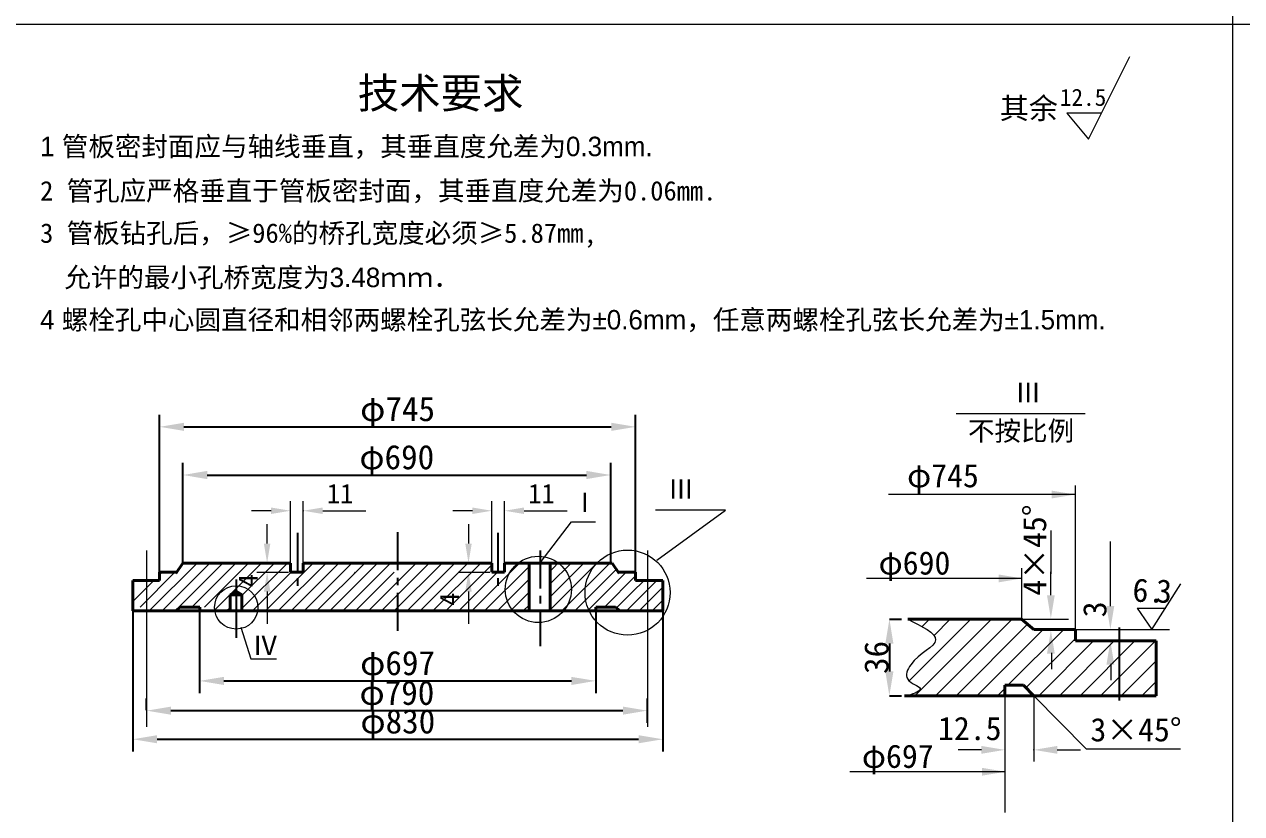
# Model space of a CAD drawing. Extents: x 1529 to 2370, y -401 to 193.
# Drawn here: x 1758 to 1958.2, y -233.9 to -104.1 of the extents above; entities that cross this region are included whole.
import ezdxf

# ---------------------------------------------------------------- set-up
doc = ezdxf.new("R2010")
doc.units = 0
doc.header["$MEASUREMENT"] = 0
doc.linetypes.add('ACAD_ISO02W100', pattern=[15, 12, -3])
doc.linetypes.add('CENTER', pattern=[2, 1.25, -0.25, 0.25, -0.25])
doc.layers.get('DEFPOINTS').update_dxf_attribs({"linetype": 'CONTINUOUS'})
doc.layers.add('FUZHU', color=1, linetype='CONTINUOUS')
doc.layers.add('LUNKUO', color=2, linetype='CONTINUOUS', lineweight=40)
doc.layers.add('XI', color=5, linetype='CONTINUOUS', lineweight=20)
doc.styles.get("Standard").update_dxf_attribs({"font": 'SIMFANG.TTF'})
doc.dimstyles.get("Standard").update_dxf_attribs({"dimtxt": 0.18, "dimasz": 0.18, "dimexe": 0.18, "dimexo": 0.0625, "dimgap": 0.09, "dimtad": 0, "dimtih": 1, "dimtoh": 1, "dimdec": 4, "dimzin": 0, "dimdsep": 46, "dimtxsty": 'Standard', "dimcen": 0.09, "dimadec": 0, "dimazin": 0, "dimtfac": 1, "dimtdec": 4, "dimtofl": 0, "dimtmove": 0, "dimatfit": 3, "dimfxl": 1, "dimtolj": 1, "dimtzin": 0, "dimarcsym": 0})

# ---------------------------------------------------------------- blocks, each defined once
blk = doc.blocks.new('*D2')
at = {"layer": 'DEFPOINTS', "color": 0}
for p in [(1900.22, -201.93), (1900.21, -214.52), (1900.26, -214.52)]:
    blk.add_point(p, dxfattribs=at)
at = {"layer": 'XI', "color": 0, "lineweight": -2}
for p, q in [((1900.28, -201.93), (1902.27, -201.94)), ((1900.27, -205.93), (1900.26, -210.52)), ((1900.27, -214.52), (1902.26, -214.52))]:
    blk.add_line(p, q, dxfattribs=at)
at = {"layer": 'XI', "color": 0}
for points in [[(1899.6, -205.93), (1900.93, -205.93), (1900.27, -201.93)], [(1899.6, -210.52), (1900.93, -210.52), (1900.26, -214.52)]]:
    blk.add_solid(points, dxfattribs=at)
at = {"layer": 'XI', "color": 0, "insert": (1898.16, -208.22), "char_height": 4, "attachment_point": 5, "rotation": 89.9679}
blk.add_mtext('\\A1;36', dxfattribs=at)
blk = doc.blocks.new('*D119')
at = {"layer": 'DEFPOINTS', "color": 0}
for p in [(1858.52, -170.3), (1780.23, -194.23), (1858.52, -194.23)]:
    blk.add_point(p, dxfattribs=at)
at = {"layer": 'XI', "color": 0, "lineweight": -2}
for p, q in [((1780.23, -194.16), (1780.23, -168.3)), ((1858.52, -194.16), (1858.52, -168.3)), ((1784.23, -170.3), (1854.52, -170.3))]:
    blk.add_line(p, q, dxfattribs=at)
at = {"layer": 'XI', "color": 0}
for points in [[(1784.23, -169.63), (1784.23, -170.97), (1780.23, -170.3)], [(1854.52, -169.63), (1854.52, -170.97), (1858.52, -170.3)]]:
    blk.add_solid(points, dxfattribs=at)
at = {"layer": 'XI', "color": 0, "insert": (1819.37, -167.9), "char_height": 4, "attachment_point": 5}
blk.add_mtext('\\A1;φ745', dxfattribs=at)
blk = doc.blocks.new('*D118')
at = {"layer": 'DEFPOINTS', "color": 0}
for p in [(1786.79, -200.56), (1851.96, -200.56), (1851.96, -212.08)]:
    blk.add_point(p, dxfattribs=at)
at = {"layer": 'XI', "color": 0, "lineweight": -2}
for p, q in [((1786.79, -200.62), (1786.79, -214.08)), ((1851.96, -200.62), (1851.96, -214.08)), ((1790.79, -212.08), (1847.96, -212.08))]:
    blk.add_line(p, q, dxfattribs=at)
at = {"layer": 'XI', "color": 0}
for points in [[(1790.79, -211.42), (1790.79, -212.75), (1786.79, -212.08)], [(1847.96, -211.42), (1847.96, -212.75), (1851.96, -212.08)]]:
    blk.add_solid(points, dxfattribs=at)
at = {"layer": 'XI', "color": 0, "insert": (1819.37, -209.68), "char_height": 4, "attachment_point": 5}
blk.add_mtext('\\A1;φ697', dxfattribs=at)
blk = doc.blocks.new('*D117')
at = {"layer": 'DEFPOINTS', "color": 0}
for p in [(1860.43, -214.9), (1778.09, -216.97), (1860.43, -216.97)]:
    blk.add_point(p, dxfattribs=at)
at = {"layer": 'XI', "color": 0, "lineweight": -2}
for p, q in [((1778.09, -216.91), (1778.09, -214.97)), ((1860.43, -214.97), (1860.43, -218.97)), ((1782.09, -216.97), (1856.43, -216.97))]:
    blk.add_line(p, q, dxfattribs=at)
at = {"layer": 'XI', "color": 0}
for points in [[(1782.09, -216.31), (1782.09, -217.64), (1778.09, -216.97)], [(1856.43, -216.31), (1856.43, -217.64), (1860.43, -216.97)]]:
    blk.add_solid(points, dxfattribs=at)
at = {"layer": 'XI', "color": 0, "insert": (1819.26, -214.57), "char_height": 4, "attachment_point": 5}
blk.add_mtext('\\A1;φ790', dxfattribs=at)
blk = doc.blocks.new('*D116')
at = {"layer": 'DEFPOINTS', "color": 0}
for p in [(1775.81, -200.57), (1863.01, -200.57), (1863.01, -221.68)]:
    blk.add_point(p, dxfattribs=at)
at = {"layer": 'XI', "color": 0, "lineweight": -2}
for p, q in [((1775.81, -200.63), (1775.81, -223.68)), ((1863.01, -200.63), (1863.01, -223.68)), ((1779.81, -221.68), (1859.01, -221.68))]:
    blk.add_line(p, q, dxfattribs=at)
at = {"layer": 'XI', "color": 0}
for points in [[(1779.81, -221.01), (1779.81, -222.34), (1775.81, -221.68)], [(1859.01, -221.01), (1859.01, -222.34), (1863.01, -221.68)]]:
    blk.add_solid(points, dxfattribs=at)
at = {"layer": 'XI', "color": 0, "insert": (1819.41, -219.27), "char_height": 4, "attachment_point": 5}
blk.add_mtext('\\A1;φ830', dxfattribs=at)
blk = doc.blocks.new('*D115')
at = {"layer": 'DEFPOINTS', "color": 0}
for p in [(1854.43, -178.22), (1784.05, -192.71), (1854.43, -192.59)]:
    blk.add_point(p, dxfattribs=at)
at = {"layer": 'XI', "color": 0, "lineweight": -2}
for p, q in [((1784.05, -192.64), (1784.05, -176.22)), ((1854.43, -192.53), (1854.43, -176.22)), ((1788.05, -178.22), (1850.43, -178.22))]:
    blk.add_line(p, q, dxfattribs=at)
at = {"layer": 'XI', "color": 0}
for points in [[(1788.05, -177.55), (1788.05, -178.89), (1784.05, -178.22)], [(1850.43, -177.55), (1850.43, -178.89), (1854.43, -178.22)]]:
    blk.add_solid(points, dxfattribs=at)
at = {"layer": 'XI', "color": 0, "insert": (1819.24, -175.82), "char_height": 4, "attachment_point": 5}
blk.add_mtext('\\A1;φ690', dxfattribs=at)

msp = doc.modelspace()

# ---------------------------------------------------------------- linework, layer by layer
at = {"layer": 'FUZHU', "linetype": 'CENTER', "ltscale": 5}
for p, q in [((1802.88968, -187.70824), (1802.88968, -197.09752)), ((1819.37191, -187.61178), (1819.37191, -203.91939)), ((1835.85413, -187.70824), (1835.85413, -197.09752)), ((1842.79406, -190.61826), (1842.79406, -206.3772))]:
    msp.add_line(p, q, dxfattribs=at)
at = {"layer": 'FUZHU', "linetype": 'ACAD_ISO02W100'}
for p, q in [((1792.8322, -195.38624), (1792.8322, -205.01403)), ((1938.06241, -203.28004), (1938.06241, -216.87924))]:
    msp.add_line(p, q, dxfattribs=at)
at = {"layer": 'LUNKUO', "color": 4}
for p, q in [((1780.22733, -194.22572), (1780.22733, -195.55479)), ((1780.22733, -194.22572), (1783.05013, -194.22572)), ((1782.9125, -194.43418), (1784.05297, -192.70679)), ((1784.05297, -192.70679), (1801.75741, -192.70679)), ((1801.75741, -194.22572), (1801.75741, -192.70679)), ((1803.84828, -194.22572), (1801.75741, -194.22572)), ((1803.84828, -192.70679), (1803.84828, -194.22572)), ((1803.84828, -192.70679), (1819.37191, -192.70679)), ((1834.87938, -192.70679), (1819.37191, -192.70679)), ((1834.87938, -194.22572), (1834.87938, -192.70679)), ((1836.97024, -194.22572), (1834.87938, -194.22572)), ((1836.97024, -192.70679), (1836.97024, -194.22572)), ((1854.69084, -192.70679), (1836.97024, -192.70679)), ((1841.00037, -192.72653), (1841.00037, -200.57026)), ((1844.46699, -200.57026), (1844.46699, -192.72653)), ((1855.83132, -194.43418), (1854.69084, -192.70679)), ((1858.51648, -194.22572), (1855.69369, -194.22572)), ((1858.51648, -194.22572), (1858.51648, -195.55479)), ((1775.81312, -195.55479), (1775.81312, -200.56707)), ((1775.81312, -195.55479), (1780.22733, -195.55479)), ((1863.00955, -195.55479), (1858.51648, -195.55479)), ((1863.00955, -200.56707), (1863.00955, -195.55479)), ((1791.82446, -197.94905), (1792.79031, -197.33137)), ((1791.82446, -200.5228), (1791.82446, -197.94905)), ((1791.82446, -197.94905), (1792.82896, -197.94905)), ((1793.77714, -197.91495), (1792.79031, -197.33137)), ((1793.74004, -197.93418), (1792.82896, -197.94905)), ((1793.76923, -200.53955), (1793.76923, -197.91914)), ((1783.58768, -199.94342), (1782.81738, -200.55909)), ((1786.82295, -199.94342), (1783.58768, -199.94342)), ((1786.82295, -200.55909), (1786.82295, -199.94342)), ((1851.95863, -200.55909), (1851.95863, -199.94342)), ((1851.95863, -199.94342), (1855.19391, -199.94342)), ((1855.19391, -199.94342), (1855.96421, -200.55909)), ((1775.81312, -200.56707), (1863.04719, -200.56707)), ((1903.27388, -201.93388), (1922.00267, -201.93388)), ((1922.00267, -201.93388), (1924.04582, -203.63458)), ((1924.04582, -203.63458), (1930.85629, -203.63458)), ((1930.85629, -203.63458), (1930.85629, -205.50535)), ((1930.85629, -205.50535), (1944.1367, -205.50535)), ((1944.1367, -205.50535), (1944.1367, -214.51908)), ((1919.25377, -214.43602), (1919.25377, -212.80484)), ((1919.25377, -212.80484), (1922.30143, -212.80484)), ((1922.30143, -212.80484), (1924.04295, -214.54477)), ((1944.1367, -214.51908), (1902.7631, -214.51908))]:
    msp.add_line(p, q, dxfattribs=at)
at = {"layer": 'LUNKUO'}
msp.add_line((1862.93069, -195.55479), (1858.51648, -195.55479), dxfattribs=at)
at = {"layer": 'LUNKUO', "color": 3}
for p, q in [((1791.82446, -197.94905), (1792.79031, -197.94905)), ((1792.79031, -197.94905), (1792.82896, -197.94905))]:
    msp.add_line(p, q, dxfattribs=at)
at = {"layer": 'XI'}
for p, q in [((1956.7813, -391.1109), (1956.7813, 182.8891)), ((2359.7813, -104.1109), (1553.7813, -104.1109)), ((1933.01618, -122.99128), (1939.81731, -109.40133)), ((1911.24271, -168.09718), (1932.47149, -168.09718)), ((1930.85629, -203.63458), (1930.85629, -179.96193)), ((1930.78873, -181.43573), (1900.09476, -181.43573)), ((1873.29906, -183.99814), (1861.7921, -183.99814)), ((1862.00921, -192.24088), (1873.29906, -183.99814)), ((1842.79406, -192.64931), (1847.9734, -185.94034)), ((1847.9734, -185.94034), (1851.92669, -185.94034)), ((1926.86117, -194.47791), (1926.86117, -187.36385)), ((1936.64295, -196.27439), (1936.64295, -189.16032)), ((1778.08993, -190.64236), (1778.08993, -219.60673)), ((1860.47303, -190.64236), (1860.47303, -219.60673)), ((1796.22982, -194.22572), (1801.44486, -194.22572)), ((1829.35146, -194.22572), (1834.5665, -194.22572)), ((1836.97024, -193.03099), (1837.29444, -192.70679)), ((1922.00267, -193.54953), (1922.00267, -201.93388)), ((1922.00299, -195.23574), (1896.50649, -195.23574)), ((1943.44353, -203.60088), (1948.23271, -196.09744)), ((1791.2504, -200.56707), (1791.82446, -199.993)), ((1941.04895, -200.12102), (1943.44353, -203.60088)), ((1941.04895, -200.12102), (1945.72928, -200.12102)), ((1844.28341, -200.56707), (1844.35864, -200.49183)), ((1903.41465, -202.00253), (1903.4833, -201.93388)), ((1922.00267, -201.93388), (1929.72571, -201.93388)), ((1793.55678, -203.25136), (1795.24748, -208.44065)), ((1926.93309, -207.48443), (1926.93309, -210.14322)), ((1795.24748, -208.44065), (1799.47421, -208.44065)), ((1936.71487, -209.28091), (1936.71487, -211.9397)), ((1918.051, -214.51908), (1919.25377, -213.31631)), ((1924.04295, -214.54477), (1932.66005, -223.25062)), ((1932.66005, -223.25062), (1948.13772, -223.25062)), ((1919.25377, -225.33956), (1919.25377, -233.72391)), ((1919.25409, -227.02577), (1893.75759, -227.02577))]:
    msp.add_line(p, q, dxfattribs=at)
at = {"layer": 'XI', "linetype": 'Continuous'}
for p, q in [((1929.43575, -118.69865), (1933.01618, -122.99128)), ((1935.16444, -118.69865), (1929.43575, -118.69865))]:
    msp.add_line(p, q, dxfattribs=at)
at = {"layer": 'XI', "color": 5, "linetype": 'ByBlock'}
for p, q in [((1798.55741, -184.09796), (1795.35741, -184.09796)), ((1801.75741, -192.65679), (1801.75741, -182.49796)), ((1803.84828, -192.65679), (1803.84828, -182.49796)), ((1807.04828, -184.09796), (1814.15939, -184.09796)), ((1831.67938, -184.09796), (1828.47938, -184.09796)), ((1834.87938, -192.65679), (1834.87938, -182.49796)), ((1836.97024, -192.65679), (1836.97024, -182.49796)), ((1840.17024, -184.09796), (1847.28135, -184.09796)), ((1797.9076, -189.49227), (1797.9076, -186.29227)), ((1831.08221, -189.49227), (1831.08221, -186.29227)), ((1926.83258, -197.98139), (1926.83258, -194.14139)), ((1936.61436, -199.77787), (1936.61436, -195.93787)), ((1797.9076, -197.40385), (1797.9076, -202.7194)), ((1831.02957, -197.40385), (1831.02957, -202.7194)), ((1919.25377, -214.49602), (1919.25377, -225.33956)), ((1924.04295, -214.60477), (1924.04295, -225.33956)), ((1915.41377, -223.41956), (1911.57377, -223.41956)), ((1927.88295, -223.41956), (1931.72295, -223.41956))]:
    msp.add_line(p, q, dxfattribs=at)
at = {"layer": 'XI', "color": 5}
for p, q in [((1777.02481, -199.94342), (1782.7425, -194.22572)), ((1778.52248, -200.56707), (1786.38275, -192.70679)), ((1780.22733, -194.61957), (1780.62118, -194.22572)), ((1780.6438, -200.56707), (1788.50407, -192.70679)), ((1782.76512, -200.56707), (1790.62539, -192.70679)), ((1785.51009, -199.94342), (1792.74671, -192.70679)), ((1787.63141, -199.94342), (1794.86803, -192.70679)), ((1789.12908, -200.56707), (1796.98935, -192.70679)), ((1793.76923, -200.16956), (1801.232, -192.70679)), ((1793.76923, -198.04824), (1799.11068, -192.70679)), ((1795.49304, -200.56707), (1801.83438, -194.22572)), ((1797.61436, -200.56707), (1805.47464, -192.70679)), ((1799.73568, -200.56707), (1807.59596, -192.70679)), ((1801.857, -200.56707), (1809.71728, -192.70679)), ((1803.97832, -200.56707), (1811.8386, -192.70679)), ((1806.09964, -200.56707), (1813.95992, -192.70679)), ((1812.26792, -198.64143), (1818.20256, -192.70679)), ((1812.26792, -196.52011), (1816.08124, -192.70679)), ((1812.26792, -194.39878), (1812.44098, -194.22572)), ((1812.4636, -200.56707), (1818.80494, -194.22572)), ((1814.58492, -200.56707), (1822.4452, -192.70679)), ((1816.70624, -200.56707), (1824.56652, -192.70679)), ((1818.82756, -200.56707), (1826.68784, -192.70679)), ((1820.94888, -200.56707), (1828.80916, -192.70679)), ((1823.0702, -200.56707), (1830.93048, -192.70679)), ((1825.19152, -200.56707), (1833.0518, -192.70679)), ((1827.31284, -200.56707), (1834.87938, -193.00053)), ((1829.43416, -200.56707), (1835.77551, -194.22572)), ((1831.55548, -200.56707), (1839.41576, -192.70679)), ((1833.6768, -200.56707), (1841.00037, -193.2435)), ((1844.35864, -200.49183), (1852.14368, -192.70679)), ((1844.46699, -198.26216), (1850.02236, -192.70679)), ((1844.46699, -196.14084), (1847.90104, -192.70679)), ((1844.46699, -194.01952), (1845.18269, -193.30382)), ((1845.18269, -193.30382), (1845.64343, -192.84309)), ((1846.40473, -200.56707), (1854.265, -192.70679)), ((1848.52605, -200.56707), (1855.36509, -193.72802)), ((1850.68911, -200.52532), (1856.98871, -194.22572)), ((1775.81312, -199.03378), (1779.29211, -195.55479)), ((1835.79813, -200.56707), (1841.00037, -195.36482)), ((1853.39234, -199.94342), (1858.51648, -194.81927)), ((1857.95339, -199.625), (1862.0236, -195.55479)), ((1857.95339, -197.50368), (1859.90228, -195.55479)), ((1808.22096, -200.56707), (1812.26792, -196.52011)), ((1837.91945, -200.56707), (1841.00037, -197.48614)), ((1855.37162, -200.08545), (1857.95339, -197.50368)), ((1859.13265, -200.56707), (1863.00955, -196.69017)), ((1810.34228, -200.56707), (1812.26792, -198.64143)), ((1840.04077, -200.56707), (1841.00037, -199.60746)), ((1857.01133, -200.56707), (1857.95339, -199.625)), ((1861.25397, -200.56707), (1863.00955, -198.81149)), ((1903.52264, -212.07687), (1913.66564, -201.93388)), ((1904.47455, -214.51908), (1917.05975, -201.93388)), ((1905.6615, -203.14979), (1906.87741, -201.93388)), ((1907.60722, -204.59818), (1910.27153, -201.93388)), ((1907.86866, -214.51908), (1920.45386, -201.93388)), ((1911.26277, -214.51908), (1923.00972, -202.77214)), ((1914.65689, -214.51908), (1925.54139, -203.63458)), ((1919.76524, -212.80484), (1928.9355, -203.63458)), ((1930.85629, -203.63458), (1946.32587, -203.63458)), ((1922.73059, -213.2336), (1930.85629, -205.10791)), ((1924.83923, -214.51908), (1933.85295, -205.50535)), ((1928.23334, -214.51908), (1937.24706, -205.50535)), ((1931.62745, -214.51908), (1940.64118, -205.50535)), ((1935.02156, -214.51908), (1944.03529, -205.50535)), ((1938.41568, -214.51908), (1944.1367, -208.79805)), ((1941.80979, -214.51908), (1944.1367, -212.19216))]:
    msp.add_line(p, q, dxfattribs=at)
at = {"layer": 'XI'}
for centre, radius in [((1842.51408, -197.03709), 5.44462), ((1857.20307, -197.56712), 6.99567), ((1792.8322, -199.99297), 3.56325)]:
    msp.add_circle(centre, radius, dxfattribs=at)
msp.add_open_spline([(1903.27388, -201.93388), (1905.62086, -203.07827), (1910.33822, -205.37846), (1904.0901, -208.01045), (1902.4226, -212.09843), (1906.5249, -213.33604), (1904.45979, -214.12697), (1903.28092, -214.51908)], degree=3, knots=[0, 0, 0, 0, 7.148274184, 14.367807909, 17.41175488, 20.60287191, 23.762989471, 23.762989471, 23.762989471, 23.762989471], dxfattribs=at)
at = {"layer": 'XI', "color": 5, "linetype": 'ByBlock'}
for p in [(1803.84828, -184.09796), (1924.04295, -223.41956)]:
    msp.add_point(p, dxfattribs=at)
at = {"layer": 'XI', "color": 0, "linetype": 'ByBlock'}
for p in [(1811.29554, -192.70679), (1813.38641, -192.70679), (1919.25377, -214.43602), (1924.04295, -214.54477)]:
    msp.add_point(p, dxfattribs=at)
at = {"layer": 'XI', "color": 5, "linetype": 'ByBlock'}
for points in [[(1926.98741, -180.79153), (1926.98741, -182.07153), (1930.82741, -181.43153)], [(1798.55741, -183.56463), (1798.55741, -184.63129), (1801.75741, -184.09796)], [(1807.04828, -183.56463), (1807.04828, -184.63129), (1803.84828, -184.09796)], [(1831.67938, -183.56463), (1831.67938, -184.63129), (1834.87938, -184.09796)], [(1840.17024, -183.56463), (1840.17024, -184.63129), (1836.97024, -184.09796)], [(1797.37427, -189.49227), (1798.44094, -189.49227), (1797.9076, -192.69227)], [(1830.49623, -189.49227), (1831.5629, -189.49227), (1831.02957, -192.69227)], [(1797.37427, -197.40385), (1798.44094, -197.40385), (1797.9076, -194.20385)], [(1830.49623, -197.40385), (1831.5629, -197.40385), (1831.02957, -194.20385)], [(1918.26113, -194.58984), (1918.26113, -195.86984), (1922.10113, -195.22984)], [(1926.19258, -197.98139), (1927.47258, -197.98139), (1926.83258, -201.82139)], [(1935.97436, -199.77787), (1937.25436, -199.77787), (1936.61436, -203.61787)], [(1926.19258, -207.60192), (1927.47258, -207.60192), (1926.83258, -203.76192)], [(1935.97436, -209.3984), (1937.25436, -209.3984), (1936.61436, -205.5584)], [(1915.41377, -222.77956), (1915.41377, -224.05956), (1919.25377, -223.41956)], [(1927.88295, -222.77956), (1927.88295, -224.05956), (1924.04295, -223.41956)], [(1915.51223, -226.37988), (1915.51223, -227.65988), (1919.35223, -227.01988)]]:
    msp.add_solid(points, dxfattribs=at)

# ---------------------------------------------------------------- texts
at = {"layer": 'XI', "linetype": 'Continuous'}
msp.add_text('12.5', height=2.8125, dxfattribs=at).set_placement((1928.29808, -117.51423))
at = {"layer": 'XI'}
for s, height, p in [(' Ⅲ', 3.2, (1918.74095, -166.24865)), ('不按比例', 3.2, (1913.1903, -172.57256)), (' φ745', 3.84, (1900.56563, -180.24192)), (' Ⅲ', 3.2, (1861.6363, -182.11919)), ('Ⅰ', 3.2, (1847.99536, -184.32604)), (' φ690', 3.84, (1895.87674, -194.59683)), ('Ⅳ', 3.2, (1795.42043, -207.81378)), ('12.5', 3.84, (1908.26321, -221.81995)), ('3×45°', 3.84192, (1933.33463, -222.0212)), (' φ697', 3.84, (1893.12784, -226.38686))]:
    msp.add_text(s, height=height, dxfattribs=at).set_placement(p)
for s, rotation, p in [('4×45°', 90, (1926.06604, -198.06434)), ('6.', 357.6364685, (1940.19663, -199.03065)), ('3', 357.6364685, (1944.0444, -199.17572)), ('3', 90, (1935.96562, -201.6236))]:
    msp.add_text(s, height=3.84192, rotation=rotation, dxfattribs=at).set_placement(p)
at = {"layer": 'XI', "attachment_point": 1}
for s, insert, char_height, width in [('{\\fﾷￂￋￎ_GB2312|b0|i0|c134|p49;技术要求}', (1812.80768, -112.9192), 5, 73.8724), ('{\\fﾷￂￋￎ_GB2312|b0|i0|c134|p49;其余}', (1918.43949, -116.15719), 3.5, 11.6621), ('{\\fﾷￂￋￎ_GB2312|b0|i0|c134|p49;1 管板密封面应与轴线垂直，其垂直度允差为0.3mm.}', (1760.56151, -122.58844), 3.2, 132.3755), ('2 管孔应严格垂直于管板密封面，其垂直度允差为0.06mm.', (1760.56151, -129.87949), 3.2, 132.3755), ('3 管板钻孔后，≥96%的桥孔宽度必须≥5.87mm,', (1760.56151, -136.83913), 3.2, 144.4129), ('{\\fﾷￂￋￎ_GB2312|b0|i0|c134|p49;允许的最小孔桥宽度为3.48ｍｍ．}', (1764.54338, -144.13019), 3.2, 144.4129), ('{\\fﾷￂￋￎ_GB2312|b0|i0|c134|p49;4 螺栓孔中心圆直径和相邻两螺栓孔弦长允差为±0.6mm，任意两螺栓孔弦长允差为±1.5mm.}', (1760.56151, -151.08983), 3.2, 206.413)]:
    msp.add_mtext(s, dxfattribs=dict(at, insert=insert, char_height=char_height, width=width))
at = {"layer": 'XI', "color": 5, "linetype": 'ByBlock', "char_height": 3.2, "attachment_point": 5}
for insert in [(1809.91195, -181.27306), (1843.03391, -181.27306)]:
    msp.add_mtext('11', dxfattribs=dict(at, insert=insert))
at = {"layer": 'XI', "color": 5, "linetype": 'ByBlock', "char_height": 3.2, "attachment_point": 5, "rotation": 90}
for insert in [(1794.76426, -195.58929), (1827.88623, -198.63847)]:
    msp.add_mtext('4', dxfattribs=dict(at, insert=insert))

# ---------------------------------------------------------------- dimensions: what is measured, and where the dimension line sits
at = {"layer": 'XI'}
for base, p1, p2, text, picture, middle in [((1858.51648, -170.29958), (1780.22733, -194.22572), (1858.51648, -194.22572), 'φ745', '*D119', (1819.37191, -167.89688)), ((1854.43101, -178.21838), (1784.05297, -192.70679), (1854.43101, -192.59306), 'φ690', '*D115', (1819.24199, -175.81568)), ((1863.00955, -221.67561), (1775.81312, -200.56707), (1863.00955, -200.56707), 'φ830', '*D116', (1819.41133, -219.27291)), ((1851.95863, -212.08352), (1786.78518, -200.55909), (1851.95863, -200.55909), 'φ697', '*D118', (1819.37191, -209.68082)), ((1860.42977, -216.97361), (1778.08993, -216.97361), (1860.42977, -214.90472), 'φ790', '*D117', (1819.25985, -214.57091))]:
    dim = msp.add_linear_dim(base=base, p1=p1, p2=p2, text=text, dimstyle='Standard', override={"dimtxt": 4, "dimasz": 4, "dimexe": 2, "dimgap": 0.1, "dimtad": 1, "dimtih": 0, "dimtoh": 0}, dxfattribs=at)
    dim.commit()
    dim.dimension.update_dxf_attribs({"geometry": picture, "text_midpoint": middle})
dim = msp.add_linear_dim(base=(1900.26032, -214.51911), p1=(1900.21737, -201.93388), p2=(1900.21032, -214.51908), angle=269.9679427, text='36', dimstyle='Standard', override={"dimtxt": 4, "dimasz": 4, "dimexe": 2, "dimgap": 0.1, "dimtad": 1, "dimtih": 0, "dimtoh": 0}, dxfattribs=at)
dim.commit()
dim.dimension.update_dxf_attribs({"geometry": '*D2', "text_midpoint": (1900.26385, -208.22498), "dimtype": 161})

doc.saveas('drawing.dxf')
